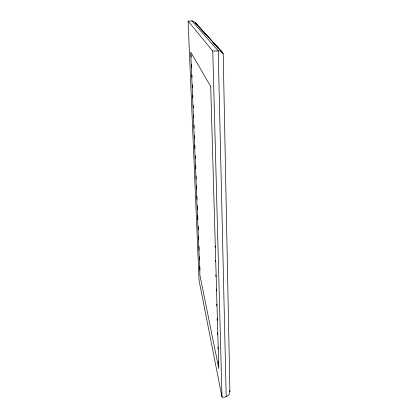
<?xml version="1.0" encoding="UTF-8"?>
<svg xmlns="http://www.w3.org/2000/svg" width="418" height="418" viewBox="0 0 418 418"><rect width="100%" height="100%" fill="white"/><g stroke="black" fill="none" stroke-linecap="round" stroke-linejoin="round"><path stroke-width="0.63" d="M229.905 391.844C229.775 395.83 225.657 397.805 222.005 397.1L199.052 280.342L188.095 21.062L192.635 20.957L194.872 22.191L222.219 52.177L223.212 53.833L229.905 391.844L229.639 390.616M188.095 21.062L212.762 51.074L219.377 50.85L222.219 52.177M194.872 22.191L222.548 52.543M196.915 24.829L195.18 22.53M198.545 26.621L202.855 31.376M203.718 32.327L205.87 34.704M212.767 42.307L215.348 45.16M216.644 46.586L218.368 48.488M221.289 51.712L223.212 53.833M191.825 20.9L218.222 50.803L226.201 396.651M191.125 54.701L191.235 57.308M191.528 64.477L191.663 67.732M191.961 74.9L192.066 77.508M192.364 84.676L192.494 87.937M192.792 95.105L192.902 97.713M193.194 104.881L193.33 108.142M193.623 115.311L193.733 117.918M194.025 125.087L194.161 128.342M194.459 135.51L194.589 138.771M194.861 145.286L194.992 148.547M195.29 155.715L195.425 158.976M195.692 165.491L195.828 168.752M196.12 175.921L196.256 179.176M196.523 185.696L196.659 188.952M196.951 196.12L197.087 199.381M197.359 205.896L197.515 209.81M197.761 215.672L197.918 219.586M198.189 226.101L198.351 230.01M198.618 236.531L198.754 239.786M199.02 246.306L199.182 250.215M199.449 256.73L199.585 259.991M199.851 266.506L200.013 270.42M215.061 246.003L215.098 247.31M215.479 260.362L215.516 261.668M215.892 274.72L215.949 276.679M216.31 289.078L216.362 291.038M216.743 304.09L216.801 306.044M217.156 318.448L217.214 320.402M217.574 332.806L217.632 334.761M217.987 347.165L218.044 349.119M218.405 361.523L218.478 364.13M212.762 51.074L222.005 397.1M210.709 86.495L190.707 52.078L199.956 275.446L218.818 368.645L210.709 86.495"/></g></svg>
